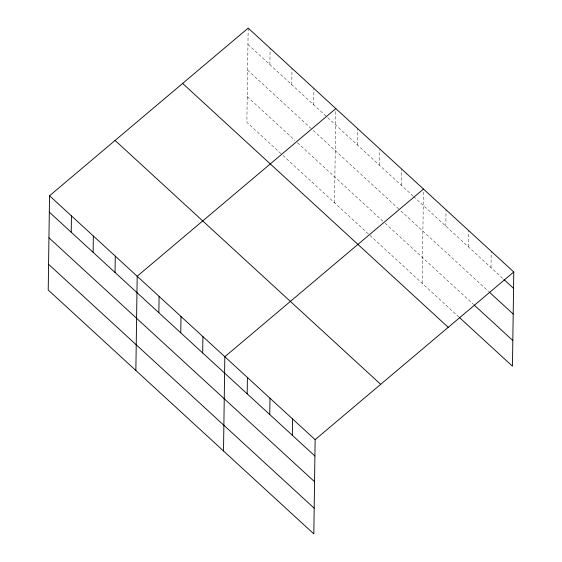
<?xml version="1.0" encoding="UTF-8"?>
<svg xmlns="http://www.w3.org/2000/svg" width="562" height="562" viewBox="0 0 562 562"><rect width="100%" height="100%" fill="white"/><g stroke="black" fill="none" stroke-linecap="round" stroke-linejoin="round"><path stroke-width="0.42" stroke-dasharray="2.81 2.11" d="M248.179 28.1L246.866 122.333L282.307 154.88M269.865 64.567L270.09 48.22M291.776 84.686L292.001 68.346M313.687 104.806L313.919 88.466M334.509 202.819L335.83 108.585M357.516 145.052L357.741 128.705M379.427 165.172L379.638 149.689M401.338 185.298L401.563 168.951M422.16 283.304L423.481 189.071M445.828 226.149L446.052 209.802M468.406 246.88L468.631 230.532M490.977 267.61L491.209 251.263M247.947 44.447L412.937 195.948M413.583 196.538L503.236 278.864M247.589 70.145L312.043 129.33M313.329 130.51L399.687 209.816M400.98 210.996L488.687 291.538M247.224 96.629L294.917 140.423M297.495 142.79L384.499 222.685M385.139 223.276L473.478 304.393M282.953 155.47L369.318 234.775M369.958 235.366L458.929 317.066"/><path stroke-width="0.84" d="M49.533 195.773L48.22 290.006L313.821 533.9L315.134 439.667L49.533 195.773L248.179 28.1L513.78 271.994L512.467 366.227L459.576 317.656M71.219 232.239L71.444 215.892M93.13 252.359L93.355 236.012M115.041 272.479L115.266 256.139M135.864 370.491L137.184 276.258L335.83 108.585M158.863 312.725L159.095 296.378M180.781 332.845L181.006 316.504M202.692 352.964L202.917 336.624M223.514 450.977L224.828 356.744L423.481 189.071M247.182 393.822L247.406 377.474M269.753 414.552L269.985 398.205M292.331 435.283L292.563 418.936M315.134 439.667L513.78 271.994M503.882 279.454L513.556 288.341M489.333 292.128L513.197 314.046M474.124 304.983L512.825 340.523M182.629 83.429L448.23 327.33M115.084 140.444L380.692 384.338M49.301 212.12L314.91 456.014M48.943 237.817L314.551 481.718M48.578 264.302L314.179 508.196"/></g></svg>
